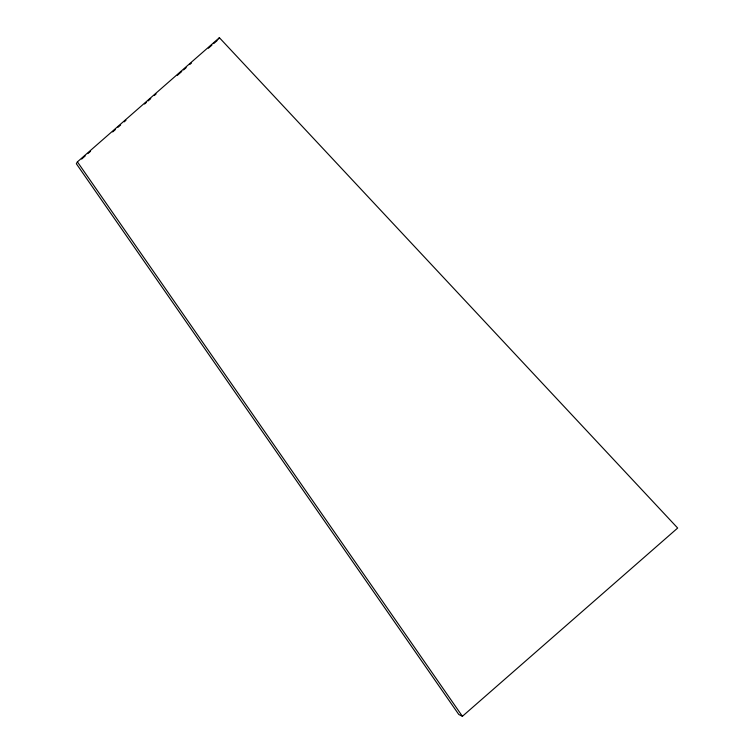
<?xml version="1.0" encoding="UTF-8"?>
<svg xmlns="http://www.w3.org/2000/svg" width="754" height="754" viewBox="0 0 754 754"><rect width="100%" height="100%" fill="white"/><g stroke="black" fill="none" stroke-linecap="round" stroke-linejoin="round"><path stroke-width="1.13" d="M77.417 161.865L76.333 163.712L458.781 714.481L462.4 716.3L677.667 528.045L219.386 37.7L77.417 161.865L462.4 716.3M218.528 39.057L219.386 37.7M81.649 159.066L85.193 155.965M87.85 153.637L90.508 151.318M112.666 131.941L115.324 129.622M117.982 127.294L120.64 124.966M124.184 121.865L125.956 120.32M144.561 104.043L146.333 102.497M148.104 100.951L150.762 98.623M154.306 95.522L156.078 93.977M177.341 75.372L181.771 71.498M183.542 69.952L186.2 67.624M189.744 64.524L191.516 62.978M208.358 48.256L211.902 45.155M213.674 43.609L217.218 40.509"/></g></svg>
